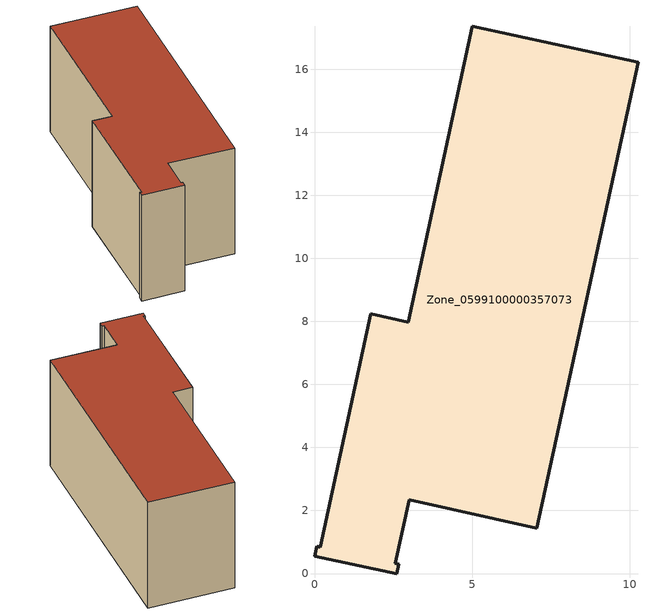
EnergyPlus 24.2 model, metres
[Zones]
Zone_0599100000357073
 floor ground (C_G): 2.97,7.98 5.01,17.36 10.27,16.23 7.05,1.44 3,2.34 2.57,0.32 2.68,0.3 2.61,0 0,0.55 0.07,0.86 0.18,0.83 1.78,8.24 z0
 wall outside (C_F): 2.61,0 2.68,0.3 2.57,0.32 3,2.34 7.05,1.44 10.27,16.23 5.01,17.36 2.97,7.98 1.78,8.24 0.18,0.83 0.07,0.86 0,0.55 2.61,0 z0:7.46
 roof outside (C_R): 1.78,8.24 0.18,0.83 0.07,0.86 0,0.55 2.61,0 2.68,0.3 2.57,0.32 3,2.34 7.05,1.44 10.27,16.23 5.01,17.36 2.97,7.98 z7.46
[BUILDING]
Pand.0599100000357073: North Axis=0; Terrain=City; Loads Convergence Tolerance Value=0.04; Temperature Convergence Tolerance Value=0.4; Solar Distribution=FullExterior; Maximum Number of Warmup Days=25; Minimum Number of Warmup Days=1
[Site:Location]
Rotterdam.The.Hague.AP_ZH_NLD Design_Conditions: Latitude=51.96; Longitude=4.45; Time Zone=1; Elevation=-4.5
[SITE:GROUNDTEMPERATURE:BUILDINGSURFACE]
18, 18, 18, 18, 18, 18, 18, 18, 18, 18, 18, 18
[MATERIAL] Thermal Absorptance=0.9; Solar Absorptance=0.7; Visible Absorptance=0.7
Name | Roughness | Thickness | Conductivity | Density | Specific Heat
G.TI.1992-2005 | MediumSmooth | 0.15 | 0.06 | 540 | 1210
F.TI.1992-2005 | Rough | 0.3 | 0.12 | 1920 | 840
R.TI.1992-2005 | MediumRough | 0.2 | 0.08 | 1500 | 1000
[CONSTRUCTION]
C_G: G.TI.1992-2005
C_F: F.TI.1992-2005
C_R: R.TI.1992-2005
[ZONE]
Zone_0599100000357073: Type=1; Multiplier=1; Ceiling Height=Autocalculate; Volume=Autocalculate; Floor Area=autocalculate; Part of Total Floor Area=Yes
[ZONEINFILTRATION:DESIGNFLOWRATE]
Infil_Zone_0599100000357073: Zone or ZoneList or Space or SpaceList=Zone_0599100000357073; Schedule=AlwaysOn; Design Flow Rate Calculation Method=Flow/Area; Flow Rate per Floor Area=0.0015; Constant Term Coefficient=1; Temperature Term Coefficient=0; Velocity Term Coefficient=0; Velocity Squared Term Coefficient=0
[HVACTEMPLATE:ZONE:IDEALLOADSAIRSYSTEM]
Zone_0599100000357073: Maximum Heating Supply Air Temperature=50; Minimum Cooling Supply Air Temperature=13; Maximum Heating Supply Air Humidity Ratio=0.0156; Minimum Cooling Supply Air Humidity Ratio=0.0077; Heating Limit=NoLimit; Cooling Limit=NoLimit; Dehumidification Control Type=ConstantSensibleHeatRatio; Cooling Sensible Heat Ratio=0.7; Dehumidification Setpoint=60; Humidification Control Type=None; Humidification Setpoint=30; Outdoor Air Method=None; Outdoor Air Flow Rate per Person=0.00944; Outdoor Air Flow Rate per Zone Floor Area=0; Outdoor Air Flow Rate per Zone=0; Demand Controlled Ventilation Type=None; Outdoor Air Economizer Type=NoEconomizer; Heat Recovery Type=None; Sensible Heat Recovery Effectiveness=0.7; Latent Heat Recovery Effectiveness=0.65
[ZONECONTROL:THERMOSTAT]
ThermostatControl_Zone_0599100000357073: Zone or ZoneList=Zone_0599100000357073; Control Type Schedule=DualSetpointControlType; Control 1=Thermostat_Zone_0599100000357073; Temperature Difference Between Cutout And Setpoint=0
[THERMOSTATSETPOINT:DUALSETPOINT]
Thermostat_Zone_0599100000357073: Heating Setpoint Temperature Schedule=HeatingSetpoint_Zone_0599100000357073; Cooling Setpoint Temperature Schedule=CoolingSetpoint_Zone_0599100000357073
[SCHEDULE:COMPACT]
HeatingSetpoint_Zone_0599100000357073: Through: 12/31, For: AllDays, Until: 24:00, 21
CoolingSetpoint_Zone_0599100000357073: Through: 12/31, For: AllDays, Until: 24:00, 24
DualSetpointControlType: Through: 12/31, For: AllDays, Until: 24:00, 4
AlwaysOn: Through: 12/31, For: AllDays, Until: 24:00, 1
